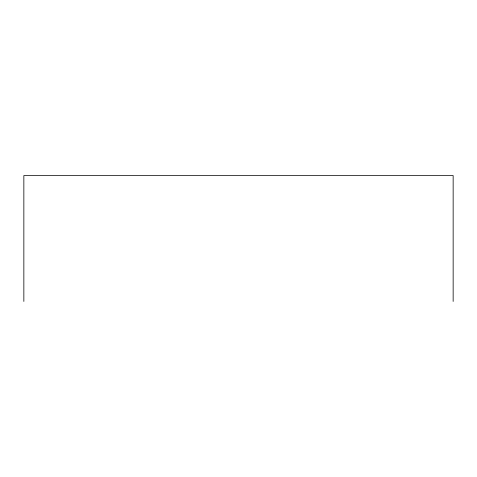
<?xml version="1.0" encoding="UTF-8"?>
<svg xmlns="http://www.w3.org/2000/svg" width="477" height="477" viewBox="0 0 477 477"><rect width="100%" height="100%" fill="white"/><g stroke="black" fill="none" stroke-linecap="round" stroke-linejoin="round"><path stroke-width="0.72" d="M453.15 301.434L453.15 175.566L23.85 175.566L23.85 301.434"/></g></svg>
